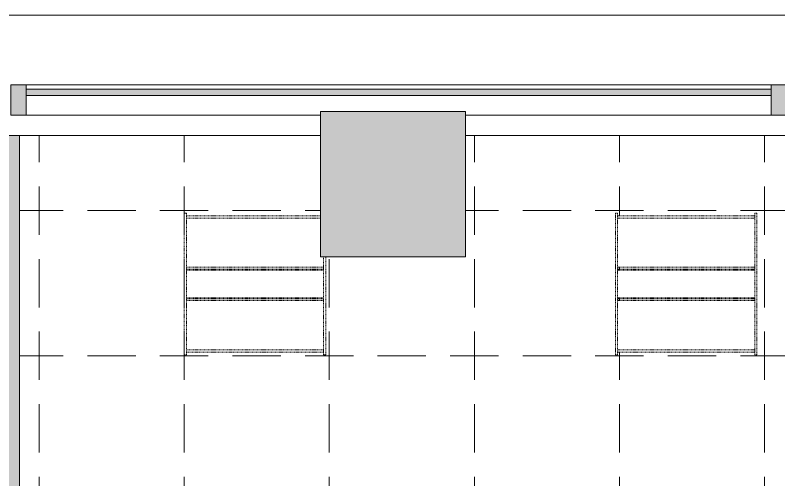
# Model space of a CAD drawing. Header units: inches. Extents: x 741 to 3125, y 9 to 2134.
# Drawn here: x 2390.8 to 2517.1, y 2057 to 2133.9 of the extents above; entities that cross this region are included whole.
import ezdxf

# ---------------------------------------------------------------- set-up
doc = ezdxf.new("R2010")
doc.units = ezdxf.units.IN
doc.header["$MEASUREMENT"] = 0
doc.linetypes.add('Demolished', pattern=[0.1875, 0.125, -0.0625])
for name, color, linetype, lineweight in [('A-CLNG-PATT', 13, 'Demolished', 9), ('A-GLAZ-CURT', 52, 'Continuous', 13), ('A-GLAZ-CWMG', 51, 'Continuous', 13), ('A-WALL', 113, 'Continuous', 13), ('A-WALL-PATT', 111, 'Continuous', 13), ('E-LITE-EQPM', 33, 'Demolished', 9), ('I-WALL', 2, 'Continuous', 13)]:
    doc.layers.add(name, color=color, linetype=linetype, lineweight=lineweight)

# ---------------------------------------------------------------- blocks, each defined once
blk = doc.blocks.new('System Panel - Glazed-7148730-Level XX  RCP DEMO')
at = {"layer": 'A-GLAZ-CURT', "lineweight": 9}
blk.add_hatch(color=7, dxfattribs=at).paths.add_polyline_path([(-12.91, 0.75), (61.62, 0.75), (61.62, 1.75), (-61.62, 1.75), (-61.62, 0.75), (-53.8, 0.75)], flags=0)
at = {"layer": 'A-GLAZ-CURT', "color": 8, "lineweight": 20}
for p, q in [((-61.62, 0.75), (-61.62, 1.75)), ((-61.62, 1.75), (61.62, 1.75)), ((61.62, 1.75), (61.62, 0.75)), ((61.62, 0.75), (-61.62, 0.75))]:
    blk.add_line(p, q, dxfattribs=at)
blk = doc.blocks.new('Rectangular Mullion - 2_5_ x 5_ rectangular-7148713-Level XX  RCP DEMO')
at = {"layer": 'A-GLAZ-CWMG', "lineweight": 9}
blk.add_hatch(color=7, dxfattribs=at).paths.add_polyline_path([(-1.25, 2.5), (1.25, 2.5), (1.25, -2.5), (-1.25, -2.5), (-1.25, -0.75)], flags=0)
at = {"layer": 'A-GLAZ-CWMG', "color": 8, "lineweight": 20}
for p, q in [((1.25, 2.5), (-1.25, 2.5)), ((-1.25, 2.5), (-1.25, -2.5)), ((1.25, -2.5), (1.25, 2.5)), ((-1.25, -2.5), (1.25, -2.5))]:
    blk.add_line(p, q, dxfattribs=at)
blk = doc.blocks.new('Rectangular Mullion - 2_5_ x 5_ rectangular-7148722-Level XX  RCP DEMO')
at = {"layer": 'A-GLAZ-CWMG', "lineweight": 9}
for p, q in [((1830.05, 2122.36), (1953.3, 2122.36)), ((1830.05, 2117.36), (1878.77, 2117.36)), ((1902.77, 2117.36), (1953.3, 2117.36))]:
    blk.add_line(p, q, dxfattribs=at)
blk = doc.blocks.new('L-Recessed-Axis-Day-Acrylic - 2 x 2-V11-Level XX  RCP DEMO')
at = {"layer": 'E-LITE-EQPM', "color": 7}
for p, q in [((-11.7, 11.7), (-11.34, 11.7)), ((-11.7, 11.64), (-11.7, 11.7)), ((-11.7, 11.7), (-11.7, 11.64)), ((-11.7, 11.64), (-11.7, -11.64)), ((-11.34, 11.64), (-11.34, 11.7)), ((-11.34, 11.7), (-11.34, 11.64)), ((-11.34, -11.64), (-11.34, 11.64)), ((11.34, 11.7), (11.7, 11.7)), ((11.34, 11.64), (11.34, 11.7)), ((11.34, 11.7), (11.34, 11.64)), ((11.34, 11.64), (11.34, -11.64)), ((11.7, 11.64), (11.7, 11.7)), ((11.7, 11.7), (11.7, 11.64)), ((11.7, -11.64), (11.7, 11.64)), ((-11.34, 11.28), (11.34, 11.28)), ((-11.34, 10.88), (11.34, 10.88)), ((-11.34, 2.76), (11.34, 2.76)), ((-11.34, 2.47), (11.34, 2.47)), ((-11.34, 2.43), (11.34, 2.43)), ((-11.34, 2.29), (11.34, 2.29)), ((-11.34, -2.29), (11.34, -2.29)), ((-11.34, -2.43), (11.34, -2.43)), ((-11.34, -2.47), (11.34, -2.47)), ((-11.34, -2.76), (11.34, -2.76)), ((-11.34, -10.88), (11.34, -10.88)), ((11.34, -11.28), (-11.34, -11.28)), ((-11.7, -11.64), (-11.7, -11.7)), ((-11.7, -11.7), (-11.7, -11.64)), ((-11.34, -11.7), (-11.7, -11.7)), ((-11.34, -11.64), (-11.34, -11.7)), ((-11.34, -11.7), (-11.34, -11.64)), ((11.34, -11.64), (11.34, -11.7)), ((11.34, -11.7), (11.34, -11.64)), ((11.7, -11.7), (11.34, -11.7)), ((11.7, -11.64), (11.7, -11.7)), ((11.7, -11.7), (11.7, -11.64))]:
    blk.add_line(p, q, dxfattribs=at)
blk = doc.blocks.new('L-Recessed-Axis-Day-Acrylic - 2 x 2-V24-Level XX  RCP DEMO')
at = {"layer": 'E-LITE-EQPM', "color": 7}
for p, q in [((-11.7, 11.7), (-11.34, 11.7)), ((-11.7, 11.64), (-11.7, 11.7)), ((-11.7, 11.7), (-11.7, 11.64)), ((-11.7, 11.64), (-11.7, -11.64)), ((-11.34, 11.64), (-11.34, 11.7)), ((-11.34, 11.7), (-11.34, 11.64)), ((-11.34, -11.64), (-11.34, 11.64)), ((-11.34, 11.28), (10.84, 11.28)), ((-11.34, 10.88), (10.84, 10.88)), ((11.34, 4.5), (11.34, -11.64)), ((11.7, -11.64), (11.7, 4.5)), ((-11.34, 2.76), (11.34, 2.76)), ((-11.34, 2.47), (11.34, 2.47)), ((-11.34, 2.43), (11.34, 2.43)), ((-11.34, 2.29), (11.34, 2.29)), ((-11.34, -2.29), (11.34, -2.29)), ((-11.34, -2.43), (11.34, -2.43)), ((-11.34, -2.47), (11.34, -2.47)), ((-11.34, -2.76), (11.34, -2.76)), ((-11.34, -10.88), (11.34, -10.88)), ((11.34, -11.28), (-11.34, -11.28)), ((-11.7, -11.64), (-11.7, -11.7)), ((-11.7, -11.7), (-11.7, -11.64)), ((-11.34, -11.7), (-11.7, -11.7)), ((-11.34, -11.64), (-11.34, -11.7)), ((-11.34, -11.7), (-11.34, -11.64)), ((11.34, -11.64), (11.34, -11.7)), ((11.34, -11.7), (11.34, -11.64)), ((11.7, -11.7), (11.34, -11.7)), ((11.7, -11.64), (11.7, -11.7)), ((11.7, -11.7), (11.7, -11.64))]:
    blk.add_line(p, q, dxfattribs=at)

msp = doc.modelspace()

# ---------------------------------------------------------------- hatches: boundary and pattern name
at = {"layer": 'A-CLNG-PATT', "lineweight": 13}
h = msp.add_hatch(dxfattribs=at)
h.set_pattern_fill('FP_21', color=10, style=0, pattern_type=2)
h.set_pattern_definition([(180, (2466.7, 2053.52), (-24, 24), [4, -4, 8, -4, -4]), (180, (2466.7, 2053.52), (-24, 24), [-20, 4, 0]), (90, (2466.7, 2053.52), (24, 24), [4, -4, 8, -4, -4]), (90, (2466.7, 2053.52), (24, 24), [-20, 4, 0])])
h.paths.add_polyline_path([(2391.51, 1992.24), (2500.14, 1992.24), (2500.14, 1992.99), (2535.82, 1992.99), (2513.46, 2015.35), (2513.46, 2005.28), (2513.1, 2005.28), (2513.1, 2005.64), (2490.42, 2005.64), (2490.42, 2005.28), (2490.06, 2005.28), (2490.06, 2028.56), (2490.42, 2028.56), (2490.42, 2028.2), (2513.1, 2028.2), (2513.1, 2028.56), (2513.46, 2028.56), (2513.46, 2017.3), (2537.76, 1992.99), (2539.39, 1992.99), (2539.39, 1992.24), (2541.89, 1992.24), (2541.89, 2113.98), (2465.28, 2113.98), (2465.28, 2093.92), (2442.14, 2093.92), (2442.14, 2077.78), (2441.78, 2077.78), (2441.78, 2078.14), (2419.1, 2078.14), (2419.1, 2077.78), (2418.74, 2077.78), (2418.74, 2101.06), (2419.1, 2101.06), (2419.1, 2100.7), (2441.28, 2100.7), (2441.28, 2113.98), (2391.51, 2113.98), (2391.51, 1992.67)], flags=0)
h.paths.add_polyline_path([(2419.1, 2005.28), (2418.74, 2005.28), (2418.74, 2028.56), (2419.1, 2028.56), (2419.1, 2028.2), (2441.78, 2028.2), (2441.78, 2028.56), (2442.14, 2028.56), (2442.14, 2005.28), (2441.78, 2005.28), (2441.78, 2005.64), (2419.1, 2005.64)], flags=0)
h.paths.add_polyline_path([(2497.74, 2014.16), (2513.1, 2014.16), (2513.1, 2014.44), (2490.42, 2014.44), (2490.42, 2014.16)], flags=0)
h.paths.add_polyline_path([(2424.73, 2014.16), (2441.78, 2014.16), (2441.78, 2014.44), (2419.1, 2014.44), (2419.1, 2014.16)], flags=0)
h.paths.add_polyline_path([(2497.74, 2019.39), (2513.1, 2019.39), (2513.1, 2019.68), (2490.42, 2019.68), (2490.42, 2019.39)], flags=0)
h.paths.add_polyline_path([(2441.78, 2019.39), (2441.78, 2019.68), (2419.1, 2019.68), (2419.1, 2019.39), (2424.73, 2019.39)], flags=0)
h.paths.add_polyline_path([(2490.06, 2077.78), (2490.06, 2101.06), (2490.42, 2101.06), (2490.42, 2100.7), (2513.1, 2100.7), (2513.1, 2101.06), (2513.46, 2101.06), (2513.46, 2077.78), (2513.1, 2077.78), (2513.1, 2078.14), (2490.42, 2078.14), (2490.42, 2077.78)], flags=0)
h.paths.add_polyline_path([(2497.74, 2086.66), (2513.1, 2086.66), (2513.1, 2086.94), (2490.42, 2086.94), (2490.42, 2086.66)], flags=0)
h.paths.add_polyline_path([(2441.78, 2086.66), (2441.78, 2086.94), (2419.1, 2086.94), (2419.1, 2086.66), (2424.73, 2086.66)], flags=0)
h.paths.add_polyline_path([(2513.1, 2091.89), (2513.1, 2092.18), (2490.42, 2092.18), (2490.42, 2091.89), (2497.74, 2091.89)], flags=0)
h.paths.add_polyline_path([(2424.73, 2091.89), (2441.78, 2091.89), (2441.78, 2092.18), (2419.1, 2092.18), (2419.1, 2091.89)], flags=0)
at = {"layer": 'A-WALL'}
msp.add_hatch(color=250, dxfattribs=at).paths.add_polyline_path([(2465.28, 2093.92), (2465.28, 2117.92), (2441.28, 2117.92), (2441.28, 2093.92), (2449.07, 2093.92)], flags=0)
at = {"layer": 'A-WALL-PATT', "lineweight": 9}
msp.add_hatch(color=7, dxfattribs=at).paths.add_polyline_path([(2387.76, 1992.24), (2391.51, 1992.24), (2391.51, 2113.98), (2387.76, 2113.98), (2387.76, 1992.37)], flags=0)

# ---------------------------------------------------------------- linework, layer by layer
at = {"layer": 'A-WALL', "lineweight": 9}
for p, q in [((2765.82, 2133.85), (1646.2, 2133.85)), ((2391.51, 2113.98), (2441.28, 2113.98)), ((2465.28, 2113.98), (2541.89, 2113.98))]:
    msp.add_line(p, q, dxfattribs=at)
at = {"layer": 'A-WALL', "color": 8, "lineweight": 20}
for p, q in [((2441.28, 2117.92), (2465.28, 2117.92)), ((2441.28, 2093.92), (2441.28, 2117.92)), ((2465.28, 2117.92), (2465.28, 2093.92)), ((2465.28, 2093.92), (2441.28, 2093.92))]:
    msp.add_line(p, q, dxfattribs=at)
at = {"layer": 'I-WALL', "color": 8, "lineweight": 20}
for p, q in [((2387.76, 2113.98), (2391.51, 2113.98)), ((2391.51, 2113.98), (2391.51, 1992.24))]:
    msp.add_line(p, q, dxfattribs=at)

# ---------------------------------------------------------------- block references
at = {"layer": 'A-GLAZ-CURT', "lineweight": 9}
msp.add_blockref('System Panel - Glazed-7148730-Level XX  RCP DEMO', (2454.19, 2119.86), dxfattribs=at)
at = {"layer": 'A-GLAZ-CWMG', "lineweight": 9, "extrusion": (0, 0, -1), "rotation": 180}
for p in [(-2391.32, 2119.86), (-2517.07, 2119.86)]:
    msp.add_blockref('Rectangular Mullion - 2_5_ x 5_ rectangular-7148713-Level XX  RCP DEMO', p, dxfattribs=at)
at = {"layer": 'A-GLAZ-CWMG', "lineweight": 9}
msp.add_blockref('Rectangular Mullion - 2_5_ x 5_ rectangular-7148722-Level XX  RCP DEMO', (562.52, 0), dxfattribs=at)
at = {"layer": 'E-LITE-EQPM', "color": 7}
for name, p in [('L-Recessed-Axis-Day-Acrylic - 2 x 2-V24-Level XX  RCP DEMO', (2430.44, 2089.42)), ('L-Recessed-Axis-Day-Acrylic - 2 x 2-V11-Level XX  RCP DEMO', (2501.76, 2089.42))]:
    msp.add_blockref(name, p, dxfattribs=at)

doc.saveas('drawing.dxf')
